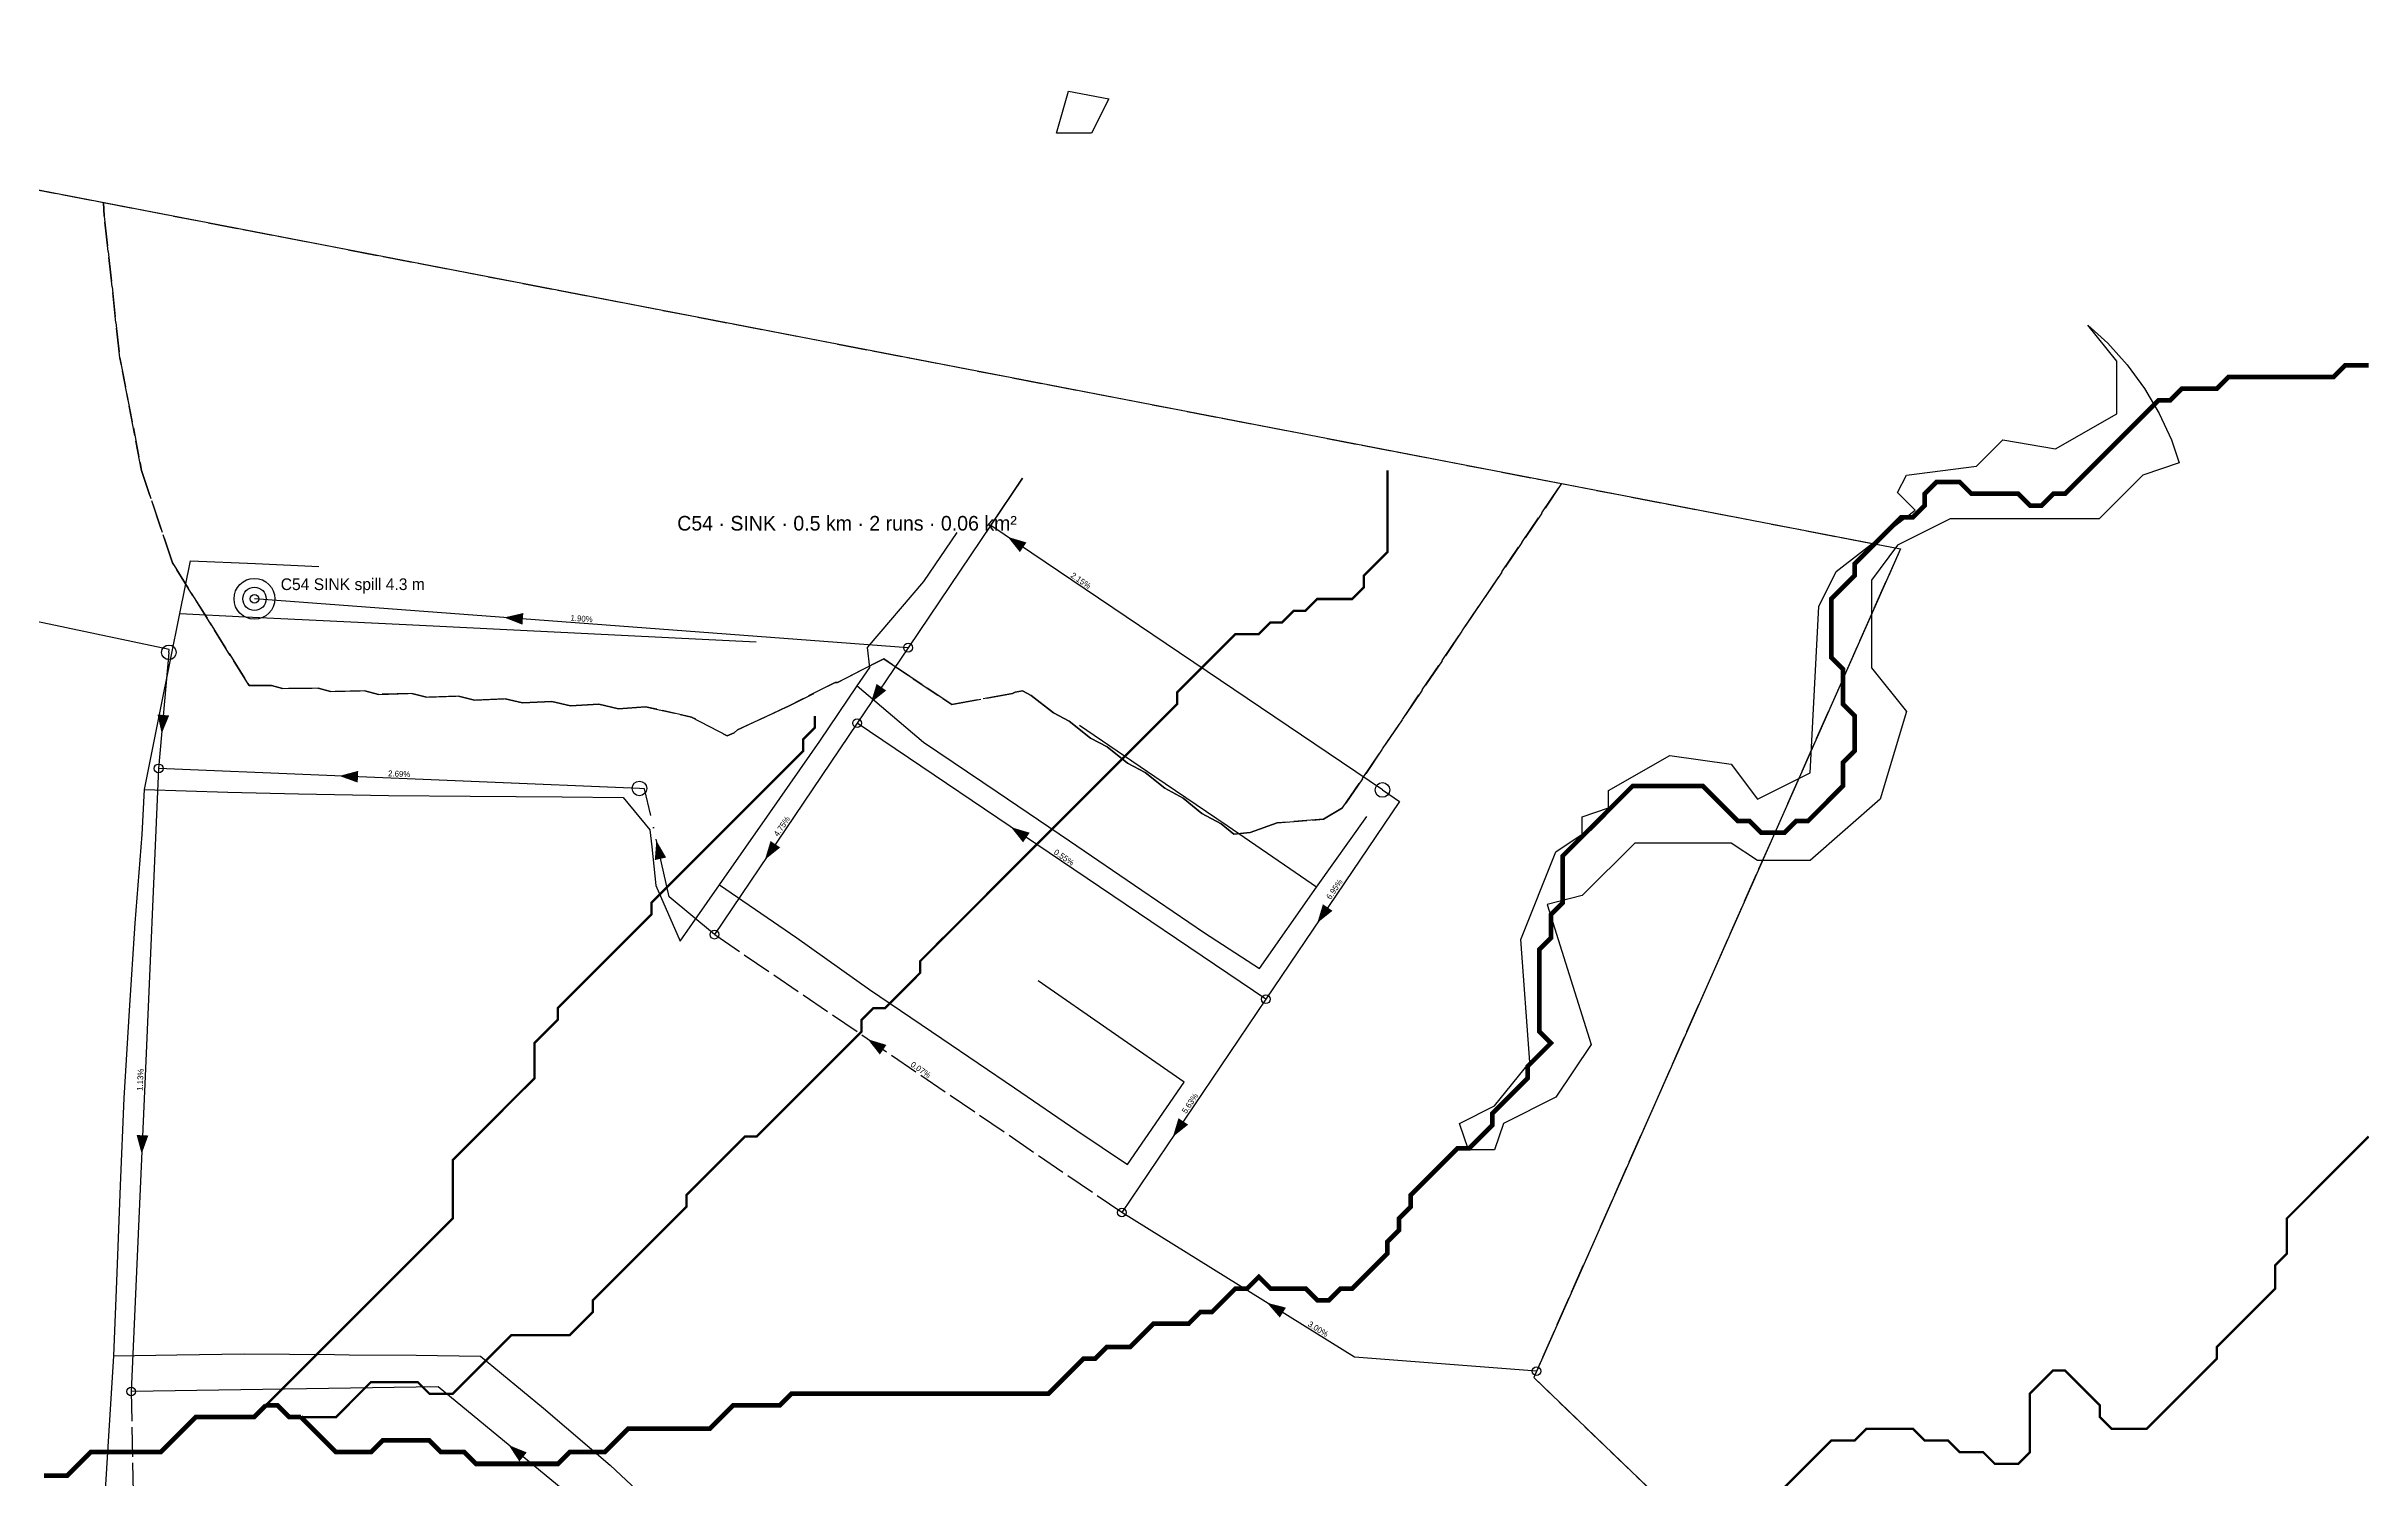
# Model space of a CAD drawing. Header units: metres. Extents: x 442821 to 452274, y 2561971 to 2571293.
# Drawn here: x 450745 to 451538, y 2570248 to 2570739 of the extents above; entities that cross this region are included whole.
import ezdxf
from ezdxf.enums import TextEntityAlignment as Align

# ---------------------------------------------------------------- set-up
doc = ezdxf.new("R2010")
doc.units = ezdxf.units.M
doc.header["$LTSCALE"] = 8
doc.linetypes.add('DASHDOT', pattern=[3.556, 2.54, -0.508, 0, -0.508])
doc.linetypes.add('DASHED', pattern=[1.524, 1.27, -0.254])
for name, color, linetype in [('A_ARROWS', 7, 'Continuous'), ('A_BUILT_2006', 252, 'Continuous'), ('A_CATCH_LABEL', 7, 'Continuous'), ('A_CATCHMENTS', 7, 'Continuous'), ('A_ENVELOPE', 3, 'Continuous'), ('A_GRADIENT', 8, 'Continuous'), ('A_JUNCTIONS', 8, 'Continuous'), ('A_OUTLET_LABEL', 7, 'Continuous'), ('A_OUTLETS', 7, 'Continuous'), ('A_RUNS', 7, 'Continuous'), ('A_STREAMS', 5, 'Continuous'), ('A_WADI', 4, 'Continuous')]:
    doc.layers.add(name, color=color, linetype=linetype)

msp = doc.modelspace()

# ---------------------------------------------------------------- linework, layer by layer
at = {"layer": 'A_ARROWS', "color": 1}
for points in [[(451074.04, 2570570.85), (451080.47, 2570568.92), (451078.23, 2570565.61)], [(450901.65, 2570543.23), (450908.18, 2570544.75), (450907.88, 2570540.76)]]:
    msp.add_solid(points, dxfattribs=at)
at = {"layer": 'A_ARROWS', "color": 3}
for points in [[(451027.22, 2570514.06), (451029.14, 2570520.48), (451032.46, 2570518.24)], [(450784.35, 2570503.47), (450782.92, 2570510.02), (450786.91, 2570509.67)], [(450845.16, 2570488.98), (450851.64, 2570490.71), (450851.47, 2570486.71)], [(451075.14, 2570471.46), (451081.56, 2570469.54), (451079.32, 2570466.22)], [(450953.73, 2570466.85), (450957.1, 2570461.06), (450953.2, 2570460.17)], [(450990.91, 2570460.28), (450992.84, 2570466.71), (450996.15, 2570464.47)], [(451180.05, 2570438.62), (451181.98, 2570445.04), (451185.29, 2570442.81)], [(451026.11, 2570398.84), (451032.52, 2570396.89), (451030.27, 2570393.58)], [(451130.61, 2570365.39), (451132.53, 2570371.81), (451135.85, 2570369.58)], [(450777.49, 2570359.56), (450775.77, 2570366.04), (450779.77, 2570365.86)], [(451162.83, 2570308.61), (451169.33, 2570306.94), (451167.22, 2570303.54)], [(450903.15, 2570259.89), (450909.36, 2570257.36), (450906.82, 2570254.27)]]:
    msp.add_solid(points, dxfattribs=at)
at = {"layer": 'A_BUILT_2006', "color": 252}
for points in [[(451045.35, 2570555.54), (451056.76, 2570572.32)], [(450790.59, 2570544.61), (450794.24, 2570562.63)], [(450794.24, 2570562.63), (450816.45, 2570561.67)], [(450816.45, 2570561.67), (450838.2, 2570560.73)], [(451026, 2570533.01), (451045.35, 2570555.54)], [(450783.94, 2570511.75), (450790.59, 2570544.61)], [(450790.59, 2570544.61), (450813.06, 2570543.5)], [(450813.06, 2570543.5), (450837.24, 2570542.3)], [(450837.24, 2570542.3), (450868.05, 2570540.78)], [(450868.05, 2570540.78), (450898.01, 2570539.29)], [(450898.01, 2570539.29), (450927.98, 2570537.81)], [(450927.98, 2570537.81), (450957.94, 2570536.33)], [(450957.94, 2570536.33), (450987.9, 2570534.85)], [(451022.48, 2570519.82), (451026.82, 2570526.13), (451026, 2570533.01)], [(451009.7, 2570500.92), (451022.48, 2570519.82)], [(451022.48, 2570519.82), (451045.22, 2570500.54)], [(450778.46, 2570484.37), (450783.94, 2570511.75)], [(451124.4, 2570488.68), (451098.67, 2570506.24)], [(450992.55, 2570476.31), (451009.7, 2570500.92)], [(451045.22, 2570500.54), (451070.41, 2570483.52)], [(451149.25, 2570471.85), (451124.4, 2570488.68)], [(450777.67, 2570468.96), (450778.46, 2570484.37)], [(450778.46, 2570484.37), (450807.03, 2570483.48)], [(450807.03, 2570483.48), (450831.2, 2570482.84)], [(450831.2, 2570482.84), (450862, 2570482.27)], [(450862, 2570482.27), (450889.98, 2570482.05)], [(450889.98, 2570482.05), (450921.43, 2570481.8)], [(450921.43, 2570481.8), (450942.35, 2570481.65)], [(450942.35, 2570481.65), (450951.52, 2570470.48), (450952.14, 2570464.72)], [(451070.41, 2570483.52), (451095.16, 2570466.73)], [(450975.37, 2570451.72), (450992.55, 2570476.31)], [(451170.69, 2570457.19), (451149.25, 2570471.85)], [(451179.85, 2570450.86), (451196.98, 2570475.15)], [(450775.29, 2570438.57), (450777.67, 2570468.96)], [(450952.14, 2570464.72), (450953.54, 2570451.48), (450961.86, 2570432.39)], [(451095.16, 2570466.73), (451120.01, 2570449.9)], [(451179.85, 2570450.86), (451170.69, 2570457.19)], [(450961.86, 2570432.39), (450975.37, 2570451.72)], [(450975.37, 2570451.72), (451001.85, 2570433.54)], [(451120.01, 2570449.9), (451141.44, 2570435.24)], [(451160.23, 2570423.06), (451179.85, 2570450.86)], [(450773.29, 2570408.63), (450775.29, 2570438.57)], [(451001.85, 2570433.54), (451026.75, 2570415.83)], [(451141.44, 2570435.24), (451160.23, 2570423.06)], [(451026.75, 2570415.83), (451051.5, 2570399.05)], [(451109.49, 2570401.44), (451084.5, 2570418.8)], [(450771.49, 2570378.7), (450773.29, 2570408.63)], [(451051.5, 2570399.05), (451076.35, 2570382.22)], [(451134.52, 2570384.18), (451109.49, 2570401.44)], [(451115.04, 2570355.89), (451134.52, 2570384.18)], [(450770.28, 2570348.8), (450771.49, 2570378.7)], [(451076.35, 2570382.22), (451097.78, 2570367.56)], [(451097.78, 2570367.56), (451115.04, 2570355.89)], [(450769.08, 2570318.89), (450770.28, 2570348.8)], [(450767.93, 2570290.38), (450769.08, 2570318.89)], [(450765.99, 2570259.27), (450767.93, 2570290.38)], [(450767.93, 2570290.38), (450789.55, 2570290.73)], [(450789.55, 2570290.73), (450812.72, 2570291.1)], [(450812.72, 2570291.1), (450843.52, 2570290.85)], [(450843.52, 2570290.85), (450848.57, 2570290.83), (450871.5, 2570290.64)], [(450871.5, 2570290.64), (450893.52, 2570290.34)], [(450893.52, 2570290.34), (450915.13, 2570272.5)], [(450915.13, 2570272.5), (450937.96, 2570253.04)], [(450764.16, 2570229.59), (450765.99, 2570259.27)], [(450937.96, 2570253.04), (450959.81, 2570232.45)]]:
    msp.add_lwpolyline(points, dxfattribs=at)
at = {"layer": 'A_CATCHMENTS', "color": 3, "linetype": 'DASHED'}
msp.add_lwpolyline([(450486.81, 2570738.79), (450764.4, 2570685.29), (450764.66, 2570680.62), (450770.02, 2570632.16), (450777.47, 2570593.6), (450788.03, 2570561.92), (450814.31, 2570519.9), (450821.93, 2570519.91), (450825.68, 2570518.89), (450837.94, 2570519.02), (450842.13, 2570517.9), (450853.95, 2570518.12), (450858.58, 2570516.91), (450869.96, 2570517.22), (450875.03, 2570515.93), (450885.97, 2570516.31), (450891.48, 2570514.94), (450901.98, 2570515.4), (450907.93, 2570513.96), (450917.98, 2570514.49), (450924.38, 2570512.98), (450933.99, 2570513.58), (450940.83, 2570512.01), (450950, 2570512.66), (450965.81, 2570509.14), (450977.99, 2570502.69), (450980.43, 2570503.79), (450981.56, 2570504.71), (450998.22, 2570512.58), (450998.58, 2570512.61), (451014.93, 2570521.01), (451015.77, 2570520.96), (451031.61, 2570529.1), (451054.87, 2570513.4), (451075.69, 2570517.26), (451076.6, 2570517.62), (451079.07, 2570518.07), (451082.03, 2570516.56), (451089.69, 2570510.55), (451095.06, 2570507.77), (451102.41, 2570501.95), (451108.08, 2570498.98), (451115.13, 2570493.36), (451121.11, 2570490.19), (451127.85, 2570484.76), (451134.14, 2570481.4), (451140.57, 2570476.17), (451147.16, 2570472.6), (451151.46, 2570469.08), (451157.11, 2570469.64), (451166.31, 2570472.88), (451182.18, 2570474.13), (451188.73, 2570478.01), (451263.73, 2570589.07), (451379.73, 2570566.72), (451254.16, 2570283.03), (451775.2, 2569781.9)], dxfattribs=at)
at = {"layer": 'A_CATCHMENTS', "color": 1, "linetype": 'DASHED'}
msp.add_lwpolyline([(451014.93, 2570521.01), (450998.58, 2570512.61), (450998.22, 2570512.58), (450981.56, 2570504.71), (450980.43, 2570503.79), (450977.99, 2570502.69), (450965.81, 2570509.14), (450950, 2570512.66), (450940.83, 2570512.01), (450933.99, 2570513.58), (450924.38, 2570512.98), (450917.98, 2570514.49), (450907.93, 2570513.96), (450901.98, 2570515.4), (450891.48, 2570514.94), (450885.97, 2570516.31), (450875.03, 2570515.93), (450869.96, 2570517.22), (450858.58, 2570516.91), (450853.95, 2570518.12), (450842.13, 2570517.9), (450837.94, 2570519.02), (450825.68, 2570518.89), (450821.93, 2570519.91), (450814.31, 2570519.9), (450788.03, 2570561.92), (450777.47, 2570593.6), (450770.02, 2570632.16), (450764.66, 2570680.62), (450764.4, 2570685.29), (451263.73, 2570589.07), (451188.73, 2570478.01), (451182.18, 2570474.13), (451166.31, 2570472.88), (451157.11, 2570469.64), (451151.46, 2570469.08), (451147.16, 2570472.6), (451140.57, 2570476.17), (451134.14, 2570481.4), (451127.85, 2570484.76), (451121.11, 2570490.19), (451115.13, 2570493.36), (451108.08, 2570498.98), (451102.41, 2570501.95), (451095.06, 2570507.77), (451089.69, 2570510.55), (451082.03, 2570516.56), (451079.07, 2570518.07), (451076.6, 2570517.62), (451075.69, 2570517.26), (451054.87, 2570513.4), (451031.61, 2570529.1), (451015.77, 2570520.96), (451014.93, 2570521.01)], close=True, dxfattribs=at)
at = {"layer": 'A_ENVELOPE', "color": 3}
msp.add_lwpolyline([(450486.81, 2570738.79), (451379.73, 2570566.72), (451254.16, 2570283.03), (451984.3, 2569580.79), (451933.14, 2568743.69), (451207.65, 2567743.81)], dxfattribs=at)
at = {"layer": 'A_JUNCTIONS'}
for centre in [(450816.11, 2570549.62), (451039.94, 2570532.89), (451022.47, 2570507.03), (450783.31, 2570491.56), (450973.61, 2570434.65), (451162.43, 2570412.52), (451113.12, 2570339.5), (451255.11, 2570285.19), (450773.91, 2570278.21)]:
    msp.add_circle(centre, 1.5, dxfattribs=at)
at = {"layer": 'A_JUNCTIONS', "color": 30}
for centre in [(450786.8, 2570531.29), (450947.93, 2570484.69), (451202.38, 2570484.18)]:
    msp.add_circle(centre, 2.5, dxfattribs=at)
at = {"layer": 'A_OUTLETS', "color": 1}
for radius in [7, 4]:
    msp.add_circle((450816.11, 2570549.62), radius, dxfattribs=at)
at = {"layer": 'A_RUNS', "color": 1}
for points in [[(451202.38, 2570484.18), (451068.22, 2570574.78), (451079.13, 2570590.94), (451039.94, 2570532.89)], [(451039.94, 2570532.89), (450916.84, 2570542.09), (450816.11, 2570549.62)]]:
    msp.add_lwpolyline(points, dxfattribs=at)
at = {"layer": 'A_RUNS', "color": 3}
for points in [[(450786.8, 2570531.29), (450786.89, 2570532.29), (450726.76, 2570544.99), (450609.75, 2570571), (450595.84, 2570533.9), (450567.01, 2570533.22), (450556.57, 2570523.55), (450516.96, 2570393.64), (450419.68, 2570426.6)], [(450786.8, 2570531.29), (450783.31, 2570491.56)], [(451039.94, 2570532.89), (451022.47, 2570507.03)], [(451022.47, 2570507.03), (450973.61, 2570434.65)], [(451162.43, 2570412.52), (451022.47, 2570507.03)], [(450783.31, 2570491.56), (450778.55, 2570383.57), (450773.91, 2570278.21)], [(450947.93, 2570484.69), (450783.31, 2570491.56)], [(451202.38, 2570484.18), (451208.18, 2570480.27), (451162.43, 2570412.52)], [(451162.43, 2570412.52), (451113.12, 2570339.5)], [(451255.11, 2570285.19), (451192.86, 2570289.96), (451113.12, 2570339.5)], [(451068.13, 2570122.63), (451032.93, 2570152.16), (450956.14, 2570216.22), (450878.97, 2570279.82), (450773.91, 2570278.21)]]:
    msp.add_lwpolyline(points, dxfattribs=at)
at = {"layer": 'A_RUNS', "color": 3, "linetype": 'DASHDOT'}
msp.add_lwpolyline([(450973.61, 2570434.65), (450958.13, 2570447.55), (450949.69, 2570484.61), (450947.93, 2570484.69)], dxfattribs=at)
at = {"layer": 'A_RUNS', "color": 3, "linetype": 'DASHED'}
for points in [[(451113.12, 2570339.5), (450973.61, 2570434.65)], [(450773.91, 2570278.21), (450774.89, 2570223.95)]]:
    msp.add_lwpolyline(points, dxfattribs=at)
at = {"layer": 'A_STREAMS', "color": 5}
for points, const_width in [([(451540.1, 2570629.59), (451536.1, 2570629.59), (451532.1, 2570629.59), (451528.1, 2570625.59), (451524.1, 2570625.59), (451520.1, 2570625.59), (451516.1, 2570625.59), (451512.1, 2570625.59), (451508.1, 2570625.59), (451504.1, 2570625.59), (451500.1, 2570625.59), (451496.1, 2570625.59), (451492.1, 2570625.59), (451488.09, 2570621.59), (451484.09, 2570621.59), (451480.09, 2570621.59), (451476.09, 2570621.59), (451472.09, 2570617.58), (451468.09, 2570617.58), (451464.09, 2570613.58), (451460.09, 2570609.58), (451456.09, 2570605.58), (451452.09, 2570601.58), (451448.09, 2570597.58), (451444.09, 2570593.58), (451440.09, 2570589.57), (451436.09, 2570585.57), (451432.09, 2570585.57), (451428.09, 2570581.57), (451424.09, 2570581.57), (451420.09, 2570585.57), (451416.08, 2570585.57), (451412.08, 2570585.57), (451408.08, 2570585.57), (451404.08, 2570585.57), (451400.08, 2570589.57), (451396.08, 2570589.57), (451392.08, 2570589.57), (451388.08, 2570585.57), (451388.08, 2570581.57), (451384.08, 2570577.57), (451380.08, 2570577.57), (451376.08, 2570573.57), (451372.08, 2570569.57), (451368.08, 2570565.57), (451364.08, 2570561.57), (451364.08, 2570557.56), (451360.08, 2570553.56), (451356.08, 2570549.56), (451356.08, 2570545.56), (451356.08, 2570541.56), (451356.08, 2570537.56), (451356.08, 2570533.56), (451356.08, 2570529.55), (451360.08, 2570525.55), (451360.08, 2570521.55), (451360.08, 2570517.55), (451360.08, 2570513.55), (451364.08, 2570509.55), (451364.08, 2570505.55), (451364.08, 2570501.54), (451364.08, 2570497.54), (451360.08, 2570493.54), (451360.08, 2570489.54), (451360.08, 2570485.54), (451356.08, 2570481.54), (451352.08, 2570477.54), (451348.08, 2570473.53), (451344.07, 2570473.53), (451340.07, 2570469.53), (451336.07, 2570469.53), (451332.07, 2570469.53), (451328.07, 2570473.53), (451324.07, 2570473.53), (451320.07, 2570477.54), (451316.07, 2570481.54), (451312.07, 2570485.54), (451308.07, 2570485.54), (451304.07, 2570485.54), (451300.07, 2570485.54), (451296.07, 2570485.54), (451292.07, 2570485.54), (451288.07, 2570485.54), (451284.07, 2570481.54), (451280.07, 2570477.54), (451276.07, 2570473.53), (451272.06, 2570469.53), (451268.06, 2570465.53), (451264.06, 2570461.53), (451264.06, 2570457.53), (451264.06, 2570453.53), (451264.06, 2570449.53), (451264.06, 2570445.52), (451260.06, 2570441.52), (451260.06, 2570437.52), (451260.06, 2570433.52), (451256.06, 2570429.52), (451256.06, 2570425.52), (451256.06, 2570421.52), (451256.06, 2570417.51), (451256.06, 2570413.51), (451256.06, 2570409.51), (451256.06, 2570405.51), (451256.06, 2570401.51), (451260.06, 2570397.51), (451256.06, 2570393.51), (451252.06, 2570389.51), (451252.06, 2570385.5), (451248.06, 2570381.5), (451244.06, 2570377.5), (451240.06, 2570373.5), (451240.06, 2570369.5), (451236.06, 2570365.5), (451232.06, 2570361.5), (451228.06, 2570361.5), (451224.06, 2570357.49), (451220.06, 2570353.49), (451216.06, 2570349.49), (451212.06, 2570345.49), (451212.06, 2570341.49), (451208.06, 2570337.49), (451208.06, 2570333.49), (451204.06, 2570329.48), (451204.06, 2570325.48), (451200.05, 2570321.48), (451196.05, 2570317.48), (451192.05, 2570313.48), (451188.05, 2570313.48), (451184.05, 2570309.48), (451180.05, 2570309.48), (451176.05, 2570313.48), (451172.05, 2570313.48), (451168.05, 2570313.48), (451164.05, 2570313.48), (451160.05, 2570317.48), (451156.05, 2570313.48), (451152.05, 2570313.48), (451148.05, 2570309.48), (451144.05, 2570305.48), (451140.05, 2570305.48), (451136.05, 2570301.47), (451132.05, 2570301.47), (451128.04, 2570301.47), (451124.04, 2570301.47), (451120.04, 2570297.47), (451116.04, 2570293.47), (451112.04, 2570293.47), (451108.04, 2570293.47), (451104.04, 2570289.47), (451100.04, 2570289.47), (451096.04, 2570285.47), (451092.04, 2570281.47), (451088.04, 2570277.47), (451084.04, 2570277.47), (451080.04, 2570277.47), (451076.04, 2570277.47), (451072.04, 2570277.47), (451068.04, 2570277.47), (451064.04, 2570277.47), (451060.04, 2570277.47), (451056.04, 2570277.47), (451052.03, 2570277.47), (451048.03, 2570277.47), (451044.03, 2570277.47), (451040.03, 2570277.47), (451036.03, 2570277.47), (451032.03, 2570277.47), (451028.03, 2570277.47), (451024.03, 2570277.47), (451020.03, 2570277.47), (451016.03, 2570277.47), (451012.03, 2570277.47), (451008.03, 2570277.47), (451004.03, 2570277.47), (451000.03, 2570277.47), (450996.03, 2570273.46), (450992.03, 2570273.46), (450988.03, 2570273.46), (450984.03, 2570273.46), (450980.02, 2570273.46), (450976.02, 2570269.46), (450972.02, 2570265.46), (450968.02, 2570265.46), (450964.02, 2570265.46), (450960.02, 2570265.46), (450956.02, 2570265.46), (450952.02, 2570265.46), (450948.02, 2570265.46), (450944.02, 2570265.46), (450940.02, 2570261.46), (450936.02, 2570257.46), (450932.02, 2570257.46), (450928.02, 2570257.46), (450924.02, 2570257.46), (450920.02, 2570253.46), (450916.02, 2570253.46), (450912.02, 2570253.46), (450908.01, 2570253.46), (450904.01, 2570253.46), (450900.01, 2570253.46), (450896.01, 2570253.46), (450892.01, 2570253.46), (450888.01, 2570257.46), (450884.01, 2570257.46), (450880.01, 2570257.46), (450876.01, 2570261.46), (450872.01, 2570261.46), (450868.01, 2570261.46), (450864.01, 2570261.46), (450860.01, 2570261.46), (450856.01, 2570257.46), (450852.01, 2570257.46), (450848.01, 2570257.46), (450844.01, 2570257.46), (450840.01, 2570261.46), (450836, 2570265.46), (450832, 2570269.46)], 1.6), ([(451204.06, 2570593.58), (451204.06, 2570589.57), (451204.06, 2570585.57), (451204.06, 2570581.57), (451204.06, 2570577.57), (451204.06, 2570573.57), (451204.06, 2570569.57), (451204.06, 2570565.57), (451200.05, 2570561.57), (451196.05, 2570557.56), (451196.05, 2570553.56), (451192.05, 2570549.56), (451188.05, 2570549.56), (451184.05, 2570549.56), (451180.05, 2570549.56), (451176.05, 2570545.56), (451172.05, 2570545.56), (451168.05, 2570541.56), (451164.05, 2570541.56), (451160.05, 2570537.56), (451156.05, 2570537.56), (451152.05, 2570537.56), (451148.05, 2570533.56), (451144.05, 2570529.55), (451140.05, 2570525.55), (451136.05, 2570521.55), (451132.05, 2570517.55), (451132.05, 2570513.55), (451128.04, 2570509.55), (451124.04, 2570505.55), (451120.04, 2570501.54), (451116.04, 2570497.54), (451112.04, 2570493.54), (451108.04, 2570489.54), (451104.04, 2570485.54), (451100.04, 2570481.54), (451096.04, 2570477.54), (451092.04, 2570473.53), (451088.04, 2570469.53), (451084.04, 2570465.53), (451080.04, 2570461.53), (451076.04, 2570457.53), (451072.04, 2570453.53), (451068.04, 2570449.53), (451064.04, 2570445.52), (451060.04, 2570441.52), (451056.04, 2570437.52), (451052.03, 2570433.52), (451048.03, 2570429.52), (451044.03, 2570425.52), (451044.03, 2570421.52), (451040.03, 2570417.51), (451036.03, 2570413.51), (451032.03, 2570409.51), (451028.03, 2570409.51), (451024.03, 2570405.51), (451024.03, 2570401.51), (451020.03, 2570397.51), (451016.03, 2570393.51), (451012.03, 2570389.51), (451008.03, 2570385.5), (451004.03, 2570381.5), (451000.03, 2570377.5), (450996.03, 2570373.5), (450992.03, 2570369.5), (450988.03, 2570365.5), (450984.03, 2570365.5), (450980.02, 2570361.5), (450976.02, 2570357.49), (450972.02, 2570353.49), (450968.02, 2570349.49), (450964.02, 2570345.49), (450964.02, 2570341.49), (450960.02, 2570337.49), (450956.02, 2570333.49), (450952.02, 2570329.48), (450948.02, 2570325.48), (450944.02, 2570321.48), (450940.02, 2570317.48), (450936.02, 2570313.48), (450932.02, 2570309.48), (450932.02, 2570305.48), (450928.02, 2570301.47), (450924.02, 2570297.47), (450920.02, 2570297.47), (450916.02, 2570297.47), (450912.02, 2570297.47), (450908.01, 2570297.47), (450904.01, 2570297.47), (450900.01, 2570293.47), (450896.01, 2570289.47), (450892.01, 2570285.47), (450888.01, 2570281.47), (450884.01, 2570277.47), (450880.01, 2570277.47), (450876.01, 2570277.47), (450872.01, 2570281.47), (450868.01, 2570281.47), (450864.01, 2570281.47), (450860.01, 2570281.47), (450856.01, 2570281.47), (450852.01, 2570277.47), (450848.01, 2570273.46), (450844.01, 2570269.46), (450840.01, 2570269.46), (450836, 2570269.46), (450832, 2570269.46)], 0.8), ([(451008.03, 2570509.55), (451008.03, 2570505.55), (451004.03, 2570501.54), (451004.03, 2570497.54), (451000.03, 2570493.54), (450996.03, 2570489.54), (450992.03, 2570485.54), (450988.03, 2570481.54), (450984.03, 2570477.54), (450980.02, 2570473.53), (450976.02, 2570469.53), (450972.02, 2570465.53), (450968.02, 2570461.53), (450964.02, 2570457.53), (450960.02, 2570453.53), (450956.02, 2570449.53), (450952.02, 2570445.52), (450952.02, 2570441.52), (450948.02, 2570437.52), (450944.02, 2570433.52), (450940.02, 2570429.52), (450936.02, 2570425.52), (450932.02, 2570421.52), (450928.02, 2570417.51), (450924.02, 2570413.51), (450920.02, 2570409.51), (450920.02, 2570405.51), (450916.02, 2570401.51), (450912.02, 2570397.51), (450912.02, 2570393.51), (450912.02, 2570389.51), (450912.02, 2570385.5), (450908.01, 2570381.5), (450904.01, 2570377.5), (450900.01, 2570373.5), (450896.01, 2570369.5), (450892.01, 2570365.5), (450888.01, 2570361.5), (450884.01, 2570357.49), (450884.01, 2570353.49), (450884.01, 2570349.49), (450884.01, 2570345.49), (450884.01, 2570341.49), (450884.01, 2570337.49), (450880.01, 2570333.49), (450876.01, 2570329.48), (450872.01, 2570325.48), (450868.01, 2570321.48), (450864.01, 2570317.48), (450860.01, 2570313.48), (450856.01, 2570309.48), (450852.01, 2570305.48), (450848.01, 2570301.47), (450844.01, 2570297.47), (450840.01, 2570293.47), (450836, 2570289.47), (450832, 2570285.47), (450828, 2570281.47), (450824, 2570277.47), (450820, 2570273.46)], 0.8), ([(451540.1, 2570365.5), (451536.1, 2570361.5), (451532.1, 2570357.49), (451528.1, 2570353.49), (451524.1, 2570349.49), (451520.1, 2570345.49), (451516.1, 2570341.49), (451512.1, 2570337.49), (451512.1, 2570333.49), (451512.1, 2570329.48), (451512.1, 2570325.48), (451508.1, 2570321.48), (451508.1, 2570317.48), (451508.1, 2570313.48), (451504.1, 2570309.48), (451500.1, 2570305.48), (451496.1, 2570301.47), (451492.1, 2570297.47), (451488.09, 2570293.47), (451488.09, 2570289.47), (451484.09, 2570285.47), (451480.09, 2570281.47), (451476.09, 2570277.47), (451472.09, 2570273.46), (451468.09, 2570269.46), (451464.09, 2570265.46), (451460.09, 2570265.46), (451456.09, 2570265.46), (451452.09, 2570265.46), (451448.09, 2570269.46), (451448.09, 2570273.46), (451444.09, 2570277.47), (451440.09, 2570281.47), (451436.09, 2570285.47), (451432.09, 2570285.47), (451428.09, 2570281.47), (451424.09, 2570277.47), (451424.09, 2570273.46), (451424.09, 2570269.46), (451424.09, 2570265.46), (451424.09, 2570261.46), (451424.09, 2570257.46), (451420.09, 2570253.46), (451416.08, 2570253.46), (451412.08, 2570253.46), (451408.08, 2570257.46), (451404.08, 2570257.46), (451400.08, 2570257.46), (451396.08, 2570261.46), (451392.08, 2570261.46), (451388.08, 2570261.46), (451384.08, 2570265.46), (451380.08, 2570265.46), (451376.08, 2570265.46), (451372.08, 2570265.46), (451368.08, 2570265.46), (451364.08, 2570261.46), (451360.08, 2570261.46), (451356.08, 2570261.46), (451352.08, 2570257.46), (451348.08, 2570253.46), (451344.07, 2570249.46), (451340.07, 2570245.45)], 0.8), ([(450820, 2570273.46), (450816, 2570269.46), (450812, 2570269.46), (450808, 2570269.46), (450804, 2570269.46), (450800, 2570269.46), (450796, 2570269.46), (450792, 2570265.46), (450788, 2570261.46), (450784, 2570257.46), (450780, 2570257.46), (450776, 2570257.46), (450772, 2570257.46), (450768, 2570257.46), (450763.99, 2570257.46), (450759.99, 2570257.46), (450755.99, 2570253.46), (450751.99, 2570249.46), (450747.99, 2570249.46), (450743.99, 2570249.46)], 1.6), ([(450832, 2570269.46), (450828, 2570269.46), (450824, 2570273.46), (450820, 2570273.46)], 1.6)]:
    msp.add_lwpolyline(points, dxfattribs=dict(at, const_width=const_width))
at = {"layer": 'A_WADI', "color": 4}
for points in [[(451102.8, 2570709.01), (451090.8, 2570709.01), (451094.92, 2570723.44), (451108.69, 2570720.79), (451102.8, 2570709.01)], [(451462.8, 2570592.01), (451447.8, 2570577.01), (451396.8, 2570577.01), (451378.8, 2570568.01), (451369.8, 2570556.01), (451369.8, 2570526.01), (451381.8, 2570511.01), (451372.8, 2570481.01), (451348.8, 2570460.01), (451330.8, 2570460.01), (451321.8, 2570466.01), (451288.8, 2570466.01), (451270.8, 2570448.01), (451258.8, 2570445.01), (451273.8, 2570397.01), (451261.8, 2570379.01), (451243.8, 2570370.01), (451240.8, 2570361.01), (451231.8, 2570361.01), (451228.8, 2570370.01), (451240.8, 2570376.01), (451252.8, 2570391.01), (451249.8, 2570433.01), (451261.8, 2570463.01), (451270.8, 2570469.01), (451270.8, 2570475.01), (451279.8, 2570478.01), (451279.8, 2570484.01), (451300.8, 2570496.01), (451321.8, 2570493.01), (451330.8, 2570481.01), (451348.8, 2570490.01), (451351.8, 2570547.01), (451357.8, 2570559.01), (451384.8, 2570580.01), (451378.8, 2570586.01), (451381.8, 2570592.01), (451405.8, 2570595.01), (451414.8, 2570604.01), (451432.8, 2570601.01), (451453.8, 2570613.01), (451453.8, 2570631.01), (451443.98, 2570643.29), (451450.72, 2570637.14), (451457.39, 2570629.72), (451463.28, 2570621.66), (451468.34, 2570613.06), (451472.52, 2570604), (451475.22, 2570596.15), (451462.8, 2570592.01)]]:
    msp.add_lwpolyline(points, close=True, dxfattribs=at)

# ---------------------------------------------------------------- texts
at = {"layer": 'A_CATCH_LABEL', "color": 1}
msp.add_text('C54 · SINK · 0.5 km · 2 runs · 0.06 km²', height=5, dxfattribs=at).set_placement((451019.04, 2570575.5), align=Align.MIDDLE_CENTER)
at = {"layer": 'A_GRADIENT', "color": 1}
for s, rotation, p in [('2.15%', 325.96978, (451098.2, 2570554.54)), ('1.90%', 355.72616, (450928.02, 2570541.26))]:
    msp.add_text(s, height=2, rotation=rotation, dxfattribs=at).set_placement(p, align=Align.BOTTOM_CENTER)
at = {"layer": 'A_GRADIENT', "color": 3}
for s, rotation, p in [('2.69%', 357.60904, (450865.62, 2570488.12)), ('4.75%', 55.97785, (450998.04, 2570470.84)), ('0.55%', 325.96978, (451092.45, 2570459.77)), ('6.95%', 55.97217, (451187.26, 2570449.29)), ('0.07%', 325.70764, (451043.37, 2570387.07)), ('1.13%', 87.47751, (450778.61, 2570384.89)), ('5.63%', 55.97217, (451137.78, 2570376.01)), ('3.00%', 328.14653, (451179.51, 2570298.25))]:
    msp.add_text(s, height=2, rotation=rotation, dxfattribs=at).set_placement(p, align=Align.BOTTOM_CENTER)
at = {"layer": 'A_OUTLET_LABEL', "color": 1}
msp.add_text('C54 SINK spill 4.3 m', height=4, dxfattribs=at).set_placement((450825.11, 2570552.62))

doc.saveas('drawing.dxf')
